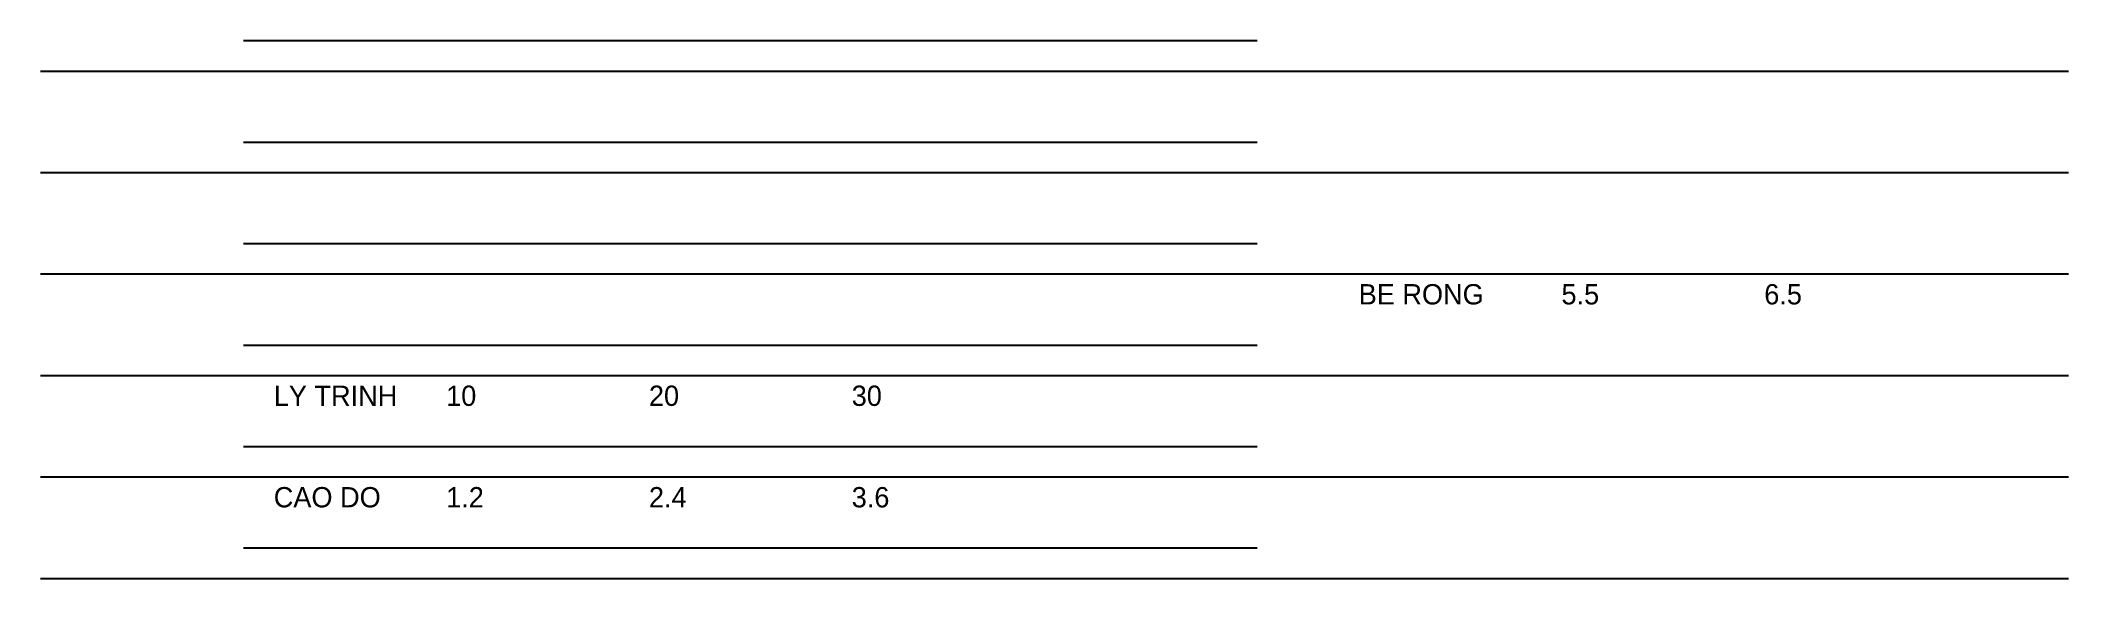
# Model space of a CAD drawing. Header units: metres. Extents: x 0 to 20, y -0.3 to 5.
import ezdxf

# ---------------------------------------------------------------- set-up
doc = ezdxf.new("R2010")
doc.units = ezdxf.units.M

msp = doc.modelspace()

# ---------------------------------------------------------------- linework, layer by layer
for p, q in [((2, 5), (12, 5)), ((0, 4.7), (20, 4.7)), ((2, 4), (12, 4)), ((0, 3.7), (20, 3.7)), ((2, 3), (12, 3)), ((0, 2.7), (20, 2.7)), ((2, 2), (12, 2)), ((0, 1.7), (20, 1.7)), ((2, 1), (12, 1)), ((0, 0.7), (20, 0.7)), ((2, 0), (12, 0)), ((0, -0.3), (20, -0.3))]:
    msp.add_line(p, q)

# ---------------------------------------------------------------- texts
for s, p in [('BE RONG', (13, 2.4)), ('5.5', (15, 2.4)), ('6.5', (17, 2.4)), ('10', (4, 1.4)), ('20', (6, 1.4)), ('30', (8, 1.4)), ('LY TRINH', (2.3, 1.4)), ('CAO DO', (2.3, 0.4)), ('1.2', (4, 0.4)), ('2.4', (6, 0.4)), ('3.6', (8, 0.4))]:
    msp.add_text(s, height=0.2).set_placement(p)

doc.saveas('drawing.dxf')
